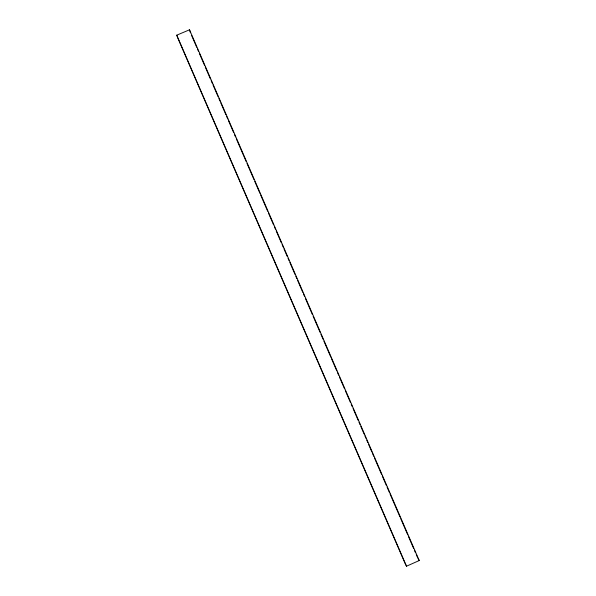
<?xml version="1.0" encoding="UTF-8"?>
<svg xmlns="http://www.w3.org/2000/svg" width="596" height="596" viewBox="0 0 596 596"><rect width="100%" height="100%" fill="white"/><g stroke="black" fill="none" stroke-linecap="round" stroke-linejoin="round"><path stroke-width="0.89" d="M406.517 566.2L419.241 560.545L189.521 29.8L176.759 35.164L177.824 38.114L405.138 563.518L406.517 566.2L176.759 35.164M418.101 558.586L419.241 560.545M191.554 35.365L196.725 47.322M197.462 49.028L198.572 51.591M199.31 53.297L204.488 65.255M205.225 66.961L210.395 78.918M211.14 80.624L212.243 83.187M212.988 84.893L218.158 96.85M218.896 98.556L220.006 101.119M220.744 102.825L225.921 114.775M226.659 116.488L227.769 119.044M228.506 120.757L233.684 132.707M234.422 134.413L235.532 136.976M236.269 138.689L246.245 161.739M246.982 163.446L254.008 179.672M254.745 181.378L259.923 193.335M260.661 195.041L267.678 211.267M268.423 212.973L273.594 224.923M274.331 226.636L275.441 229.192M276.179 230.905L281.357 242.855M282.094 244.561L283.204 247.124M283.942 248.837L287.272 256.518M288.01 258.224L289.12 260.787M289.857 262.493L295.027 274.451M295.772 276.157L296.875 278.719M297.62 280.425L302.79 292.383M303.528 294.089L304.638 296.652M305.375 298.358L312.401 314.584M313.138 316.29L320.164 332.508M320.901 334.222L323.114 339.34M323.859 341.054L330.877 357.272M331.614 358.978L336.792 370.935M337.53 372.642L338.64 375.204M339.377 376.91L344.555 388.868M345.293 390.574L350.463 402.531M351.2 404.237L352.31 406.8M353.055 408.506L358.226 420.463M358.963 422.169L360.073 424.732M360.811 426.438L364.141 434.119M364.879 435.832L365.989 438.388M366.726 440.101L367.836 442.657M368.574 444.37L371.897 452.051M372.642 453.757L373.744 456.32M374.489 458.026L381.507 474.252M382.245 475.958L386.312 485.353M387.05 487.059L389.27 492.184M390.007 493.89L399.99 516.948M400.728 518.654L407.746 534.88M408.483 536.586L413.661 548.536M414.399 550.25L415.509 552.805M416.246 554.518L417.729 557.93M189.521 29.8L190.444 32.81"/></g></svg>
